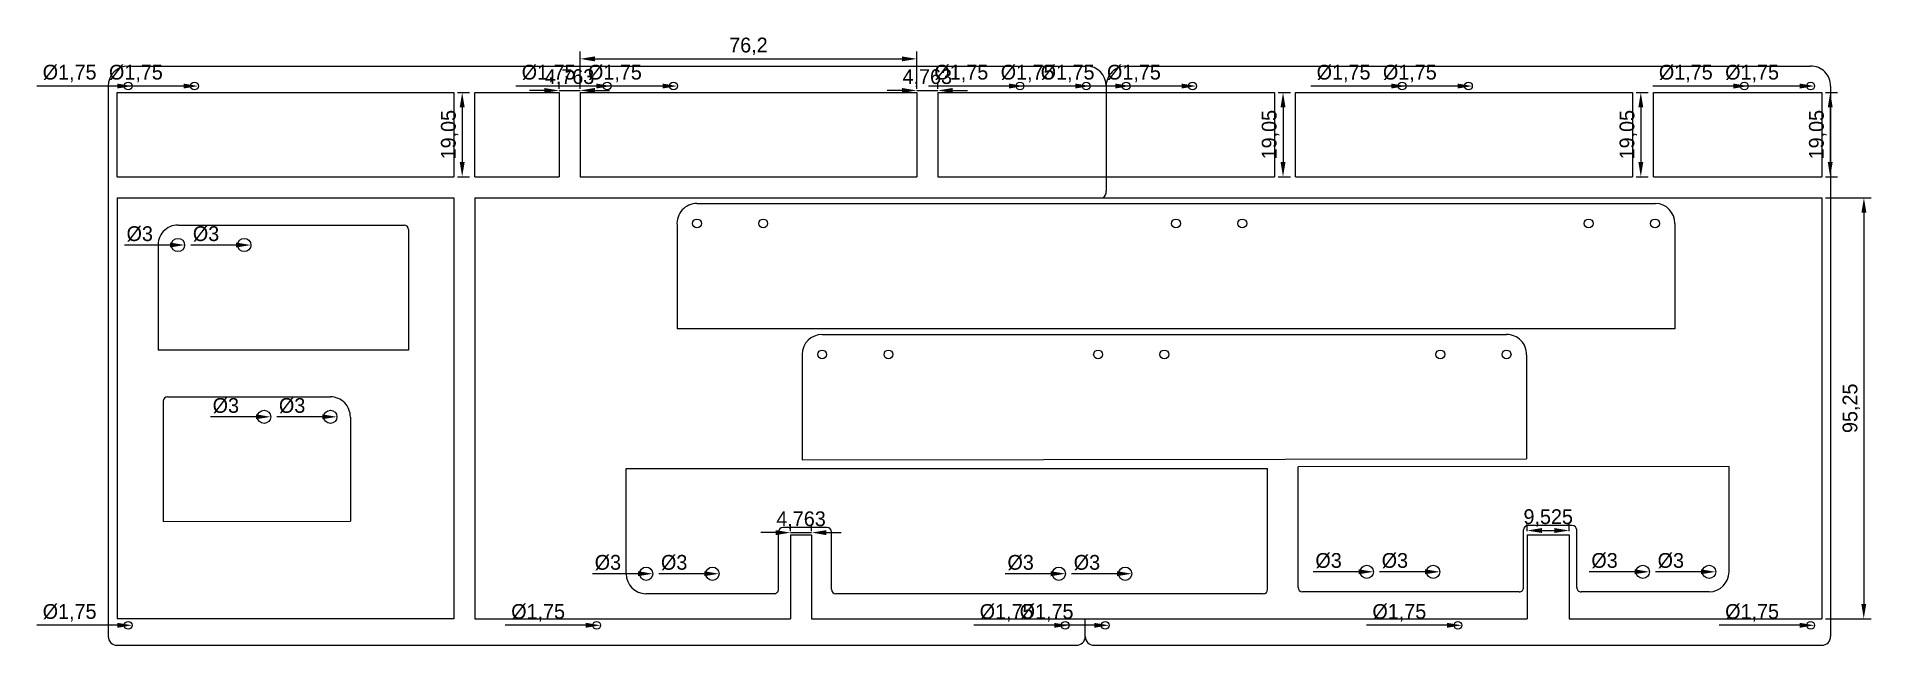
# Model space of a CAD drawing. Header units: millimetres. Extents: x -1 to 414, y 187 to 325.
import ezdxf

# ---------------------------------------------------------------- set-up
doc = ezdxf.new("R2010")
doc.units = ezdxf.units.MM
doc.layers.add('0 (2)', color=7, linetype='Continuous')
doc.layers.add('Dimensions', color=7, linetype='Continuous')
doc.dimstyles.new('ISO-25', dxfattribs={"dimtxt": 2.5, "dimasz": 2.5, "dimexe": 1.25, "dimexo": 0.625, "dimtad": 1, "dimtxsty": 'Standard', "dimcen": 2.5, "dimadec": 0, "dimazin": 0, "dimtfac": 1, "dimtmove": 0, "dimatfit": 3, "dimfxl": 1, "dimarcsym": 0})

# ---------------------------------------------------------------- blocks, each defined once
blk = doc.blocks.new('*D1')
at = {"layer": 'Defpoints', "color": 0}
for p in [(279.06, 311.95), (279.06, 292.9), (280.96, 292.9)]:
    blk.add_point(p, dxfattribs=at)
at = {"layer": 'Dimensions', "color": 140, "lineweight": -2}
for p, q in [((279.89, 311.95), (282.63, 311.95)), ((280.96, 308.6), (280.96, 296.24)), ((279.89, 292.9), (282.63, 292.9))]:
    blk.add_line(p, q, dxfattribs=at)
at = {"layer": 'Dimensions', "color": 140}
for points in [[(281.52, 308.6), (280.4, 308.6), (280.96, 311.95)], [(280.4, 296.24), (281.52, 296.24), (280.96, 292.9)]]:
    blk.add_solid(points, dxfattribs=at)
at = {"layer": 'Dimensions', "color": 140, "insert": (278.13, 302.42), "char_height": 3.344, "attachment_point": 5, "rotation": 90}
blk.add_mtext('19,05', dxfattribs=at)
blk = doc.blocks.new('*D2')
at = {"layer": 'Defpoints', "color": 0}
for p in [(93.32, 311.95), (93.32, 292.9), (95.22, 292.9)]:
    blk.add_point(p, dxfattribs=at)
at = {"layer": 'Dimensions', "color": 140, "lineweight": -2}
for p, q in [((94.15, 311.95), (96.9, 311.95)), ((95.22, 308.6), (95.22, 296.24)), ((94.15, 292.9), (96.9, 292.9))]:
    blk.add_line(p, q, dxfattribs=at)
at = {"layer": 'Dimensions', "color": 140}
for points in [[(95.78, 308.6), (94.67, 308.6), (95.22, 311.95)], [(94.67, 296.24), (95.78, 296.24), (95.22, 292.9)]]:
    blk.add_solid(points, dxfattribs=at)
at = {"layer": 'Dimensions', "color": 140, "insert": (92.4, 302.42), "char_height": 3.344, "attachment_point": 5, "rotation": 90}
blk.add_mtext('19,05', dxfattribs=at)
blk = doc.blocks.new('*D3')
at = {"layer": 'Defpoints', "color": 0}
for p in [(360.02, 311.95), (360.02, 292.9), (361.92, 292.9)]:
    blk.add_point(p, dxfattribs=at)
at = {"layer": 'Dimensions', "color": 140, "lineweight": -2}
for p, q in [((360.85, 311.95), (363.6, 311.95)), ((361.92, 308.6), (361.92, 296.24)), ((360.85, 292.9), (363.6, 292.9))]:
    blk.add_line(p, q, dxfattribs=at)
at = {"layer": 'Dimensions', "color": 140}
for points in [[(362.48, 308.6), (361.37, 308.6), (361.92, 311.95)], [(361.37, 296.24), (362.48, 296.24), (361.92, 292.9)]]:
    blk.add_solid(points, dxfattribs=at)
at = {"layer": 'Dimensions', "color": 140, "insert": (359.1, 302.42), "char_height": 3.344, "attachment_point": 5, "rotation": 90}
blk.add_mtext('19,05', dxfattribs=at)
blk = doc.blocks.new('*D4')
at = {"layer": 'Defpoints', "color": 0}
for p in [(402.88, 311.95), (402.88, 292.9), (404.78, 292.89)]:
    blk.add_point(p, dxfattribs=at)
at = {"layer": 'Dimensions', "color": 140, "lineweight": -2}
for p, q in [((403.72, 311.94), (406.46, 311.94)), ((404.79, 308.6), (404.78, 296.24)), ((403.71, 292.89), (406.45, 292.89))]:
    blk.add_line(p, q, dxfattribs=at)
at = {"layer": 'Dimensions', "color": 140}
for points in [[(405.34, 308.6), (404.23, 308.6), (404.79, 311.94)], [(404.22, 296.24), (405.34, 296.24), (404.78, 292.89)]]:
    blk.add_solid(points, dxfattribs=at)
at = {"layer": 'Dimensions', "color": 140, "insert": (401.96, 302.42), "char_height": 3.344, "attachment_point": 5, "rotation": 89.985}
blk.add_mtext('19,05', dxfattribs=at)
blk = doc.blocks.new('*D5')
at = {"layer": 'Defpoints', "color": 0}
for p in [(402.88, 288.13), (402.85, 192.88), (412.37, 192.88)]:
    blk.add_point(p, dxfattribs=at)
at = {"layer": 'Dimensions', "color": 140, "lineweight": -2}
for p, q in [((403.72, 288.13), (414.08, 288.13)), ((412.41, 284.79), (412.38, 196.22)), ((403.69, 192.88), (414.05, 192.88))]:
    blk.add_line(p, q, dxfattribs=at)
at = {"layer": 'Dimensions', "color": 140}
for points in [[(412.96, 284.79), (411.85, 284.79), (412.41, 288.13)], [(411.82, 196.22), (412.93, 196.22), (412.37, 192.88)]]:
    blk.add_solid(points, dxfattribs=at)
at = {"layer": 'Dimensions', "color": 140, "insert": (409.56, 240.51), "char_height": 3.344, "attachment_point": 5, "rotation": 89.9812}
blk.add_mtext('95,25', dxfattribs=at)
blk = doc.blocks.new('*D6')
at = {"layer": 'Defpoints', "color": 0}
for p in [(169.52, 211.9), (174.28, 212.38), (174.28, 211.9)]:
    blk.add_point(p, dxfattribs=at)
at = {"layer": 'Dimensions', "color": 140, "lineweight": -2}
for p, q in [((166.17, 212.38), (162.83, 212.38)), ((169.52, 212.74), (169.52, 214.05)), ((169.52, 212.38), (174.28, 212.38)), ((174.28, 212.74), (174.28, 214.05)), ((177.62, 212.38), (180.97, 212.38))]:
    blk.add_line(p, q, dxfattribs=at)
at = {"layer": 'Dimensions', "color": 140}
for points in [[(166.17, 211.82), (166.17, 212.93), (169.52, 212.38)], [(177.62, 212.93), (177.62, 211.82), (174.28, 212.38)]]:
    blk.add_solid(points, dxfattribs=at)
at = {"layer": 'Dimensions', "color": 140, "insert": (171.9, 215.2), "char_height": 3.344, "attachment_point": 5}
blk.add_mtext('4,763', dxfattribs=at)
blk = doc.blocks.new('*D7')
at = {"layer": 'Defpoints', "color": 0}
for p in [(117.13, 311.95), (121.89, 312.42), (121.89, 311.95)]:
    blk.add_point(p, dxfattribs=at)
at = {"layer": 'Dimensions', "color": 140, "lineweight": -2}
for p, q in [((113.79, 312.42), (110.44, 312.42)), ((117.13, 312.78), (117.13, 314.09)), ((117.13, 312.42), (121.89, 312.42)), ((121.89, 312.78), (121.89, 314.09)), ((125.24, 312.42), (128.58, 312.42))]:
    blk.add_line(p, q, dxfattribs=at)
at = {"layer": 'Dimensions', "color": 140}
for points in [[(113.79, 311.86), (113.79, 312.98), (117.13, 312.42)], [(125.24, 312.98), (125.24, 311.86), (121.89, 312.42)]]:
    blk.add_solid(points, dxfattribs=at)
at = {"layer": 'Dimensions', "color": 140, "insert": (119.51, 315.25), "char_height": 3.344, "attachment_point": 5}
blk.add_mtext('4,763', dxfattribs=at)
blk = doc.blocks.new('*D8')
at = {"layer": 'Defpoints', "color": 0}
for p in [(198.09, 319.57), (121.89, 311.95), (198.09, 311.95)]:
    blk.add_point(p, dxfattribs=at)
at = {"layer": 'Dimensions', "color": 140, "lineweight": -2}
for p, q in [((121.89, 312.78), (121.89, 321.24)), ((198.09, 312.78), (198.09, 321.24)), ((125.24, 319.57), (194.75, 319.57))]:
    blk.add_line(p, q, dxfattribs=at)
at = {"layer": 'Dimensions', "color": 140}
for points in [[(125.24, 320.12), (125.24, 319.01), (121.89, 319.57)], [(194.75, 319.01), (194.75, 320.12), (198.09, 319.57)]]:
    blk.add_solid(points, dxfattribs=at)
at = {"layer": 'Dimensions', "color": 140, "insert": (159.99, 322.39), "char_height": 3.344, "attachment_point": 5}
blk.add_mtext('76,2', dxfattribs=at)
blk = doc.blocks.new('*D9')
at = {"layer": 'Defpoints', "color": 0}
for p in [(336.21, 211.9), (345.73, 212.85), (345.73, 211.9)]:
    blk.add_point(p, dxfattribs=at)
at = {"layer": 'Dimensions', "color": 140, "lineweight": -2}
for p, q in [((336.21, 212.74), (336.21, 214.53)), ((339.55, 212.85), (342.39, 212.85)), ((345.73, 212.74), (345.73, 214.53))]:
    blk.add_line(p, q, dxfattribs=at)
at = {"layer": 'Dimensions', "color": 140}
for points in [[(339.55, 213.41), (339.55, 212.3), (336.21, 212.85)], [(342.39, 212.3), (342.39, 213.41), (345.73, 212.85)]]:
    blk.add_solid(points, dxfattribs=at)
at = {"layer": 'Dimensions', "color": 140, "insert": (340.97, 215.68), "char_height": 3.344, "attachment_point": 5}
blk.add_mtext('9,525', dxfattribs=at)
blk = doc.blocks.new('*D10')
at = {"layer": 'Defpoints', "color": 0}
for p in [(198.09, 311.95), (202.86, 312.42), (202.86, 311.95)]:
    blk.add_point(p, dxfattribs=at)
at = {"layer": 'Dimensions', "color": 140, "lineweight": -2}
for p, q in [((194.75, 312.42), (191.41, 312.42)), ((198.09, 312.78), (198.09, 314.09)), ((198.09, 312.42), (202.86, 312.42)), ((202.86, 312.78), (202.86, 314.09)), ((206.2, 312.42), (209.54, 312.42))]:
    blk.add_line(p, q, dxfattribs=at)
at = {"layer": 'Dimensions', "color": 140}
for points in [[(194.75, 311.86), (194.75, 312.98), (198.09, 312.42)], [(206.2, 312.98), (206.2, 311.86), (202.86, 312.42)]]:
    blk.add_solid(points, dxfattribs=at)
at = {"layer": 'Dimensions', "color": 140, "insert": (200.47, 315.25), "char_height": 3.344, "attachment_point": 5}
blk.add_mtext('4,763', dxfattribs=at)
blk = doc.blocks.new('*D11')
at = {"layer": 'Defpoints', "color": 0}
for p in [(313.43, 203.51), (316.43, 203.51)]:
    blk.add_point(p, dxfattribs=at)
at = {"layer": 'Dimensions', "color": 140, "lineweight": -2}
blk.add_line((313.08, 203.51), (302.81, 203.51), dxfattribs=at)
at = {"layer": 'Dimensions', "color": 140}
blk.add_solid([(313.08, 202.96), (313.08, 204.07), (316.43, 203.51)], dxfattribs=at)
at = {"layer": 'Dimensions', "color": 140, "insert": (306.27, 206.02), "char_height": 3.344, "attachment_point": 5}
blk.add_mtext('%%c3', dxfattribs=at)
blk = doc.blocks.new('*D12')
at = {"layer": 'Defpoints', "color": 0}
for p in [(29.42, 277.45), (32.42, 277.45)]:
    blk.add_point(p, dxfattribs=at)
at = {"layer": 'Dimensions', "color": 140, "lineweight": -2}
blk.add_line((29.07, 277.45), (18.8, 277.45), dxfattribs=at)
at = {"layer": 'Dimensions', "color": 140}
blk.add_solid([(29.07, 276.89), (29.07, 278.01), (32.42, 277.45)], dxfattribs=at)
at = {"layer": 'Dimensions', "color": 140, "insert": (22.26, 279.96), "char_height": 3.344, "attachment_point": 5}
blk.add_mtext('%%c3', dxfattribs=at)
blk = doc.blocks.new('*D13')
at = {"layer": 'Defpoints', "color": 0}
for p in [(259.61, 313.42), (261.36, 313.42)]:
    blk.add_point(p, dxfattribs=at)
at = {"layer": 'Dimensions', "color": 140, "lineweight": -2}
blk.add_line((258.01, 313.42), (239.78, 313.42), dxfattribs=at)
at = {"layer": 'Dimensions', "color": 140}
blk.add_solid([(258.01, 312.86), (258.01, 313.98), (261.36, 313.42)], dxfattribs=at)
at = {"layer": 'Dimensions', "color": 140, "insert": (247.22, 316.25), "char_height": 3.344, "attachment_point": 5}
blk.add_mtext('%%c1,75', dxfattribs=at)
blk = doc.blocks.new('*D14')
at = {"layer": 'Defpoints', "color": 0}
for p in [(18.77, 313.42), (20.52, 313.42)]:
    blk.add_point(p, dxfattribs=at)
at = {"layer": 'Dimensions', "color": 140, "lineweight": -2}
blk.add_line((17.17, 313.42), (-1.06, 313.42), dxfattribs=at)
at = {"layer": 'Dimensions', "color": 140}
blk.add_solid([(17.17, 312.86), (17.17, 313.98), (20.52, 313.42)], dxfattribs=at)
at = {"layer": 'Dimensions', "color": 140, "insert": (6.39, 316.25), "char_height": 3.344, "attachment_point": 5}
blk.add_mtext('%%c1,75', dxfattribs=at)
blk = doc.blocks.new('*D15')
at = {"layer": 'Defpoints', "color": 0}
for p in [(33.77, 313.42), (35.52, 313.42)]:
    blk.add_point(p, dxfattribs=at)
at = {"layer": 'Dimensions', "color": 140, "lineweight": -2}
blk.add_line((32.17, 313.42), (13.94, 313.42), dxfattribs=at)
at = {"layer": 'Dimensions', "color": 140}
blk.add_solid([(32.17, 312.86), (32.17, 313.98), (35.52, 313.42)], dxfattribs=at)
at = {"layer": 'Dimensions', "color": 140, "insert": (21.39, 316.25), "char_height": 3.344, "attachment_point": 5}
blk.add_mtext('%%c1,75', dxfattribs=at)
blk = doc.blocks.new('*D16')
at = {"layer": 'Defpoints', "color": 0}
for p in [(384.48, 313.42), (386.23, 313.42)]:
    blk.add_point(p, dxfattribs=at)
at = {"layer": 'Dimensions', "color": 140, "lineweight": -2}
blk.add_line((382.89, 313.42), (364.65, 313.42), dxfattribs=at)
at = {"layer": 'Dimensions', "color": 140}
blk.add_solid([(382.89, 312.86), (382.89, 313.98), (386.23, 313.42)], dxfattribs=at)
at = {"layer": 'Dimensions', "color": 140, "insert": (372.1, 316.25), "char_height": 3.344, "attachment_point": 5}
blk.add_mtext('%%c1,75', dxfattribs=at)
blk = doc.blocks.new('*D17')
at = {"layer": 'Defpoints', "color": 0}
for p in [(127.16, 313.42), (128.91, 313.42)]:
    blk.add_point(p, dxfattribs=at)
at = {"layer": 'Dimensions', "color": 140, "lineweight": -2}
blk.add_line((125.57, 313.42), (107.34, 313.42), dxfattribs=at)
at = {"layer": 'Dimensions', "color": 140}
blk.add_solid([(125.57, 312.86), (125.57, 313.98), (128.91, 313.42)], dxfattribs=at)
at = {"layer": 'Dimensions', "color": 140, "insert": (114.78, 316.25), "char_height": 3.344, "attachment_point": 5}
blk.add_mtext('%%c1,75', dxfattribs=at)
blk = doc.blocks.new('*D18')
at = {"layer": 'Defpoints', "color": 0}
for p in [(220.56, 313.42), (222.31, 313.42)]:
    blk.add_point(p, dxfattribs=at)
at = {"layer": 'Dimensions', "color": 140, "lineweight": -2}
blk.add_line((218.96, 313.42), (200.73, 313.42), dxfattribs=at)
at = {"layer": 'Dimensions', "color": 140}
blk.add_solid([(218.96, 312.86), (218.96, 313.98), (222.31, 313.42)], dxfattribs=at)
at = {"layer": 'Dimensions', "color": 140, "insert": (208.17, 316.25), "char_height": 3.344, "attachment_point": 5}
blk.add_mtext('%%c1,75', dxfattribs=at)
blk = doc.blocks.new('*D19')
at = {"layer": 'Defpoints', "color": 0}
for p in [(150.35, 203.08), (153.35, 203.08)]:
    blk.add_point(p, dxfattribs=at)
at = {"layer": 'Dimensions', "color": 140, "lineweight": -2}
blk.add_line((150, 203.08), (139.73, 203.08), dxfattribs=at)
at = {"layer": 'Dimensions', "color": 140}
blk.add_solid([(150, 202.52), (150, 203.64), (153.35, 203.08)], dxfattribs=at)
at = {"layer": 'Dimensions', "color": 140, "insert": (143.19, 205.59), "char_height": 3.344, "attachment_point": 5}
blk.add_mtext('%%c3', dxfattribs=at)
blk = doc.blocks.new('*D20')
at = {"layer": 'Defpoints', "color": 0}
for p in [(142.16, 313.42), (143.91, 313.42)]:
    blk.add_point(p, dxfattribs=at)
at = {"layer": 'Dimensions', "color": 140, "lineweight": -2}
blk.add_line((140.57, 313.42), (122.34, 313.42), dxfattribs=at)
at = {"layer": 'Dimensions', "color": 140}
blk.add_solid([(140.57, 312.86), (140.57, 313.98), (143.91, 313.42)], dxfattribs=at)
at = {"layer": 'Dimensions', "color": 140, "insert": (129.78, 316.25), "char_height": 3.344, "attachment_point": 5}
blk.add_mtext('%%c1,75', dxfattribs=at)
blk = doc.blocks.new('*D21')
at = {"layer": 'Defpoints', "color": 0}
for p in [(244.61, 313.42), (246.36, 313.42)]:
    blk.add_point(p, dxfattribs=at)
at = {"layer": 'Dimensions', "color": 140, "lineweight": -2}
blk.add_line((243.01, 313.42), (224.78, 313.42), dxfattribs=at)
at = {"layer": 'Dimensions', "color": 140}
blk.add_solid([(243.01, 312.86), (243.01, 313.98), (246.36, 313.42)], dxfattribs=at)
at = {"layer": 'Dimensions', "color": 140, "insert": (232.22, 316.25), "char_height": 3.344, "attachment_point": 5}
blk.add_mtext('%%c1,75', dxfattribs=at)
blk = doc.blocks.new('*D22')
at = {"layer": 'Defpoints', "color": 0}
for p in [(235.56, 313.42), (237.31, 313.42)]:
    blk.add_point(p, dxfattribs=at)
at = {"layer": 'Dimensions', "color": 140, "lineweight": -2}
blk.add_line((233.96, 313.42), (215.73, 313.42), dxfattribs=at)
at = {"layer": 'Dimensions', "color": 140}
blk.add_solid([(233.96, 312.86), (233.96, 313.98), (237.31, 313.42)], dxfattribs=at)
at = {"layer": 'Dimensions', "color": 140, "insert": (223.17, 316.25), "char_height": 3.344, "attachment_point": 5}
blk.add_mtext('%%c1,75', dxfattribs=at)
blk = doc.blocks.new('*D23')
at = {"layer": 'Defpoints', "color": 0}
for p in [(307.04, 313.42), (308.79, 313.42)]:
    blk.add_point(p, dxfattribs=at)
at = {"layer": 'Dimensions', "color": 140, "lineweight": -2}
blk.add_line((305.45, 313.42), (287.22, 313.42), dxfattribs=at)
at = {"layer": 'Dimensions', "color": 140}
blk.add_solid([(305.45, 312.86), (305.45, 313.98), (308.79, 313.42)], dxfattribs=at)
at = {"layer": 'Dimensions', "color": 140, "insert": (294.66, 316.25), "char_height": 3.344, "attachment_point": 5}
blk.add_mtext('%%c1,75', dxfattribs=at)
blk = doc.blocks.new('*D24')
at = {"layer": 'Defpoints', "color": 0}
for p in [(322.04, 313.42), (323.79, 313.42)]:
    blk.add_point(p, dxfattribs=at)
at = {"layer": 'Dimensions', "color": 140, "lineweight": -2}
blk.add_line((320.45, 313.42), (302.22, 313.42), dxfattribs=at)
at = {"layer": 'Dimensions', "color": 140}
blk.add_solid([(320.45, 312.86), (320.45, 313.98), (323.79, 313.42)], dxfattribs=at)
at = {"layer": 'Dimensions', "color": 140, "insert": (309.66, 316.25), "char_height": 3.344, "attachment_point": 5}
blk.add_mtext('%%c1,75', dxfattribs=at)
blk = doc.blocks.new('*D25')
at = {"layer": 'Defpoints', "color": 0}
for p in [(399.48, 313.42), (401.23, 313.42)]:
    blk.add_point(p, dxfattribs=at)
at = {"layer": 'Dimensions', "color": 140, "lineweight": -2}
blk.add_line((397.89, 313.42), (379.65, 313.42), dxfattribs=at)
at = {"layer": 'Dimensions', "color": 140}
blk.add_solid([(397.89, 312.86), (397.89, 313.98), (401.23, 313.42)], dxfattribs=at)
at = {"layer": 'Dimensions', "color": 140, "insert": (387.1, 316.25), "char_height": 3.344, "attachment_point": 5}
blk.add_mtext('%%c1,75', dxfattribs=at)
blk = doc.blocks.new('*D26')
at = {"layer": 'Defpoints', "color": 0}
for p in [(399.48, 191.41), (401.23, 191.41)]:
    blk.add_point(p, dxfattribs=at)
at = {"layer": 'Dimensions', "color": 140, "lineweight": -2}
blk.add_line((397.89, 191.41), (379.65, 191.41), dxfattribs=at)
at = {"layer": 'Dimensions', "color": 140}
blk.add_solid([(397.89, 190.85), (397.89, 191.96), (401.23, 191.41)], dxfattribs=at)
at = {"layer": 'Dimensions', "color": 140, "insert": (387.1, 194.23), "char_height": 3.344, "attachment_point": 5}
blk.add_mtext('%%c1,75', dxfattribs=at)
blk = doc.blocks.new('*D27')
at = {"layer": 'Defpoints', "color": 0}
for p in [(360.86, 203.51), (363.86, 203.51)]:
    blk.add_point(p, dxfattribs=at)
at = {"layer": 'Dimensions', "color": 140, "lineweight": -2}
blk.add_line((360.52, 203.51), (350.25, 203.51), dxfattribs=at)
at = {"layer": 'Dimensions', "color": 140}
blk.add_solid([(360.52, 202.96), (360.52, 204.07), (363.86, 203.51)], dxfattribs=at)
at = {"layer": 'Dimensions', "color": 140, "insert": (353.71, 206.02), "char_height": 3.344, "attachment_point": 5}
blk.add_mtext('%%c3', dxfattribs=at)
blk = doc.blocks.new('*D28')
at = {"layer": 'Defpoints', "color": 0}
for p in [(319.66, 191.41), (321.41, 191.41)]:
    blk.add_point(p, dxfattribs=at)
at = {"layer": 'Dimensions', "color": 140, "lineweight": -2}
blk.add_line((318.07, 191.41), (299.84, 191.41), dxfattribs=at)
at = {"layer": 'Dimensions', "color": 140}
blk.add_solid([(318.07, 190.85), (318.07, 191.96), (321.41, 191.41)], dxfattribs=at)
at = {"layer": 'Dimensions', "color": 140, "insert": (307.28, 194.23), "char_height": 3.344, "attachment_point": 5}
blk.add_mtext('%%c1,75', dxfattribs=at)
blk = doc.blocks.new('*D29')
at = {"layer": 'Defpoints', "color": 0}
for p in [(239.84, 191.41), (241.59, 191.41)]:
    blk.add_point(p, dxfattribs=at)
at = {"layer": 'Dimensions', "color": 140, "lineweight": -2}
blk.add_line((238.25, 191.41), (220.02, 191.41), dxfattribs=at)
at = {"layer": 'Dimensions', "color": 140}
blk.add_solid([(238.25, 190.85), (238.25, 191.96), (241.59, 191.41)], dxfattribs=at)
at = {"layer": 'Dimensions', "color": 140, "insert": (227.46, 194.23), "char_height": 3.344, "attachment_point": 5}
blk.add_mtext('%%c1,75', dxfattribs=at)
blk = doc.blocks.new('*D30')
at = {"layer": 'Defpoints', "color": 0}
for p in [(298.43, 203.51), (301.43, 203.51)]:
    blk.add_point(p, dxfattribs=at)
at = {"layer": 'Dimensions', "color": 140, "lineweight": -2}
blk.add_line((298.08, 203.51), (287.81, 203.51), dxfattribs=at)
at = {"layer": 'Dimensions', "color": 140}
blk.add_solid([(298.08, 202.96), (298.08, 204.07), (301.43, 203.51)], dxfattribs=at)
at = {"layer": 'Dimensions', "color": 140, "insert": (291.27, 206.02), "char_height": 3.344, "attachment_point": 5}
blk.add_mtext('%%c3', dxfattribs=at)
blk = doc.blocks.new('*D31')
at = {"layer": 'Defpoints', "color": 0}
for p in [(243.74, 203.08), (246.74, 203.08)]:
    blk.add_point(p, dxfattribs=at)
at = {"layer": 'Dimensions', "color": 140, "lineweight": -2}
blk.add_line((243.4, 203.08), (233.12, 203.08), dxfattribs=at)
at = {"layer": 'Dimensions', "color": 140}
blk.add_solid([(243.4, 202.52), (243.4, 203.64), (246.74, 203.08)], dxfattribs=at)
at = {"layer": 'Dimensions', "color": 140, "insert": (236.59, 205.59), "char_height": 3.344, "attachment_point": 5}
blk.add_mtext('%%c3', dxfattribs=at)
blk = doc.blocks.new('*D32')
at = {"layer": 'Defpoints', "color": 0}
for p in [(230.79, 191.41), (232.54, 191.41)]:
    blk.add_point(p, dxfattribs=at)
at = {"layer": 'Dimensions', "color": 140, "lineweight": -2}
blk.add_line((229.2, 191.41), (210.97, 191.41), dxfattribs=at)
at = {"layer": 'Dimensions', "color": 140}
blk.add_solid([(229.2, 190.85), (229.2, 191.96), (232.54, 191.41)], dxfattribs=at)
at = {"layer": 'Dimensions', "color": 140, "insert": (218.41, 194.23), "char_height": 3.344, "attachment_point": 5}
blk.add_mtext('%%c1,75', dxfattribs=at)
blk = doc.blocks.new('*D33')
at = {"layer": 'Defpoints', "color": 0}
for p in [(124.78, 191.41), (126.53, 191.41)]:
    blk.add_point(p, dxfattribs=at)
at = {"layer": 'Dimensions', "color": 140, "lineweight": -2}
blk.add_line((123.19, 191.41), (104.95, 191.41), dxfattribs=at)
at = {"layer": 'Dimensions', "color": 140}
blk.add_solid([(123.19, 190.85), (123.19, 191.97), (126.53, 191.41)], dxfattribs=at)
at = {"layer": 'Dimensions', "color": 140, "insert": (112.4, 194.23), "char_height": 3.344, "attachment_point": 5}
blk.add_mtext('%%c1,75', dxfattribs=at)
blk = doc.blocks.new('*D34')
at = {"layer": 'Defpoints', "color": 0}
for p in [(18.77, 191.41), (20.52, 191.41)]:
    blk.add_point(p, dxfattribs=at)
at = {"layer": 'Dimensions', "color": 140, "lineweight": -2}
blk.add_line((17.17, 191.41), (-1.06, 191.41), dxfattribs=at)
at = {"layer": 'Dimensions', "color": 140}
blk.add_solid([(17.17, 190.85), (17.17, 191.97), (20.52, 191.41)], dxfattribs=at)
at = {"layer": 'Dimensions', "color": 140, "insert": (6.39, 194.23), "char_height": 3.344, "attachment_point": 5}
blk.add_mtext('%%c1,75', dxfattribs=at)
blk = doc.blocks.new('*D35')
at = {"layer": 'Defpoints', "color": 0}
for p in [(44.42, 277.45), (47.42, 277.45)]:
    blk.add_point(p, dxfattribs=at)
at = {"layer": 'Dimensions', "color": 140, "lineweight": -2}
blk.add_line((44.07, 277.45), (33.8, 277.45), dxfattribs=at)
at = {"layer": 'Dimensions', "color": 140}
blk.add_solid([(44.07, 276.89), (44.07, 278.01), (47.42, 277.45)], dxfattribs=at)
at = {"layer": 'Dimensions', "color": 140, "insert": (37.26, 279.96), "char_height": 3.344, "attachment_point": 5}
blk.add_mtext('%%c3', dxfattribs=at)
blk = doc.blocks.new('*D36')
at = {"layer": 'Defpoints', "color": 0}
for p in [(48.89, 238.58), (51.89, 238.58)]:
    blk.add_point(p, dxfattribs=at)
at = {"layer": 'Dimensions', "color": 140, "lineweight": -2}
blk.add_line((48.55, 238.58), (38.28, 238.58), dxfattribs=at)
at = {"layer": 'Dimensions', "color": 140}
blk.add_solid([(48.55, 238.03), (48.55, 239.14), (51.89, 238.58)], dxfattribs=at)
at = {"layer": 'Dimensions', "color": 140, "insert": (41.74, 241.09), "char_height": 3.344, "attachment_point": 5}
blk.add_mtext('%%c3', dxfattribs=at)
blk = doc.blocks.new('*D37')
at = {"layer": 'Defpoints', "color": 0}
for p in [(63.89, 238.58), (66.89, 238.58)]:
    blk.add_point(p, dxfattribs=at)
at = {"layer": 'Dimensions', "color": 140, "lineweight": -2}
blk.add_line((63.55, 238.58), (53.28, 238.58), dxfattribs=at)
at = {"layer": 'Dimensions', "color": 140}
blk.add_solid([(63.55, 238.03), (63.55, 239.14), (66.89, 238.58)], dxfattribs=at)
at = {"layer": 'Dimensions', "color": 140, "insert": (56.74, 241.09), "char_height": 3.344, "attachment_point": 5}
blk.add_mtext('%%c3', dxfattribs=at)
blk = doc.blocks.new('*D38')
at = {"layer": 'Defpoints', "color": 0}
for p in [(135.35, 203.08), (138.35, 203.08)]:
    blk.add_point(p, dxfattribs=at)
at = {"layer": 'Dimensions', "color": 140, "lineweight": -2}
blk.add_line((135, 203.08), (124.73, 203.08), dxfattribs=at)
at = {"layer": 'Dimensions', "color": 140}
blk.add_solid([(135, 202.52), (135, 203.64), (138.35, 203.08)], dxfattribs=at)
at = {"layer": 'Dimensions', "color": 140, "insert": (128.19, 205.59), "char_height": 3.344, "attachment_point": 5}
blk.add_mtext('%%c3', dxfattribs=at)
blk = doc.blocks.new('*D39')
at = {"layer": 'Defpoints', "color": 0}
for p in [(228.74, 203.08), (231.74, 203.08)]:
    blk.add_point(p, dxfattribs=at)
at = {"layer": 'Dimensions', "color": 140, "lineweight": -2}
blk.add_line((228.4, 203.08), (218.12, 203.08), dxfattribs=at)
at = {"layer": 'Dimensions', "color": 140}
blk.add_solid([(228.4, 202.52), (228.4, 203.64), (231.74, 203.08)], dxfattribs=at)
at = {"layer": 'Dimensions', "color": 140, "insert": (221.59, 205.59), "char_height": 3.344, "attachment_point": 5}
blk.add_mtext('%%c3', dxfattribs=at)
blk = doc.blocks.new('*D40')
at = {"layer": 'Defpoints', "color": 0}
for p in [(375.86, 203.51), (378.86, 203.51)]:
    blk.add_point(p, dxfattribs=at)
at = {"layer": 'Dimensions', "color": 140, "lineweight": -2}
blk.add_line((375.52, 203.51), (365.25, 203.51), dxfattribs=at)
at = {"layer": 'Dimensions', "color": 140}
blk.add_solid([(375.52, 202.96), (375.52, 204.07), (378.86, 203.51)], dxfattribs=at)
at = {"layer": 'Dimensions', "color": 140, "insert": (368.71, 206.02), "char_height": 3.344, "attachment_point": 5}
blk.add_mtext('%%c3', dxfattribs=at)

msp = doc.modelspace()

# ---------------------------------------------------------------- linework, layer by layer
at = {"layer": '0 (2)'}
for p, q in [((19.6436, 317.9448), (236.431, 317.9449)), ((245.4813, 317.945), (400.3561, 317.945)), ((15.1186, 313.4199), (15.1137, 188.865)), ((17.1186, 311.9452), (93.3185, 311.9452)), ((17.1186, 292.8952), (17.1186, 311.9452)), ((93.3185, 311.9452), (93.3185, 292.8952)), ((98.081, 292.8952), (98.081, 311.9452)), ((98.081, 311.9452), (117.131, 311.9452)), ((117.131, 311.9452), (117.131, 292.8952)), ((121.8935, 311.9452), (198.0935, 311.9452)), ((121.8935, 311.9452), (121.8935, 292.8952)), ((198.0935, 311.9452), (198.0935, 292.8952)), ((202.856, 311.9452), (202.856, 292.8952)), ((202.856, 311.9452), (240.9561, 311.9452)), ((240.9561, 313.4198), (240.9561, 311.9452)), ((240.9561, 311.9452), (279.0561, 311.9452)), ((240.9561, 311.9452), (240.9561, 292.8952)), ((279.0561, 311.9452), (279.0561, 292.8952)), ((283.8186, 292.8952), (283.8186, 311.9452)), ((283.8186, 311.9452), (360.0187, 311.9452)), ((360.0187, 311.9452), (360.0187, 292.8952)), ((364.7812, 292.8952), (364.7812, 311.9452)), ((364.7812, 311.9452), (402.8812, 311.9452)), ((402.8812, 311.9452), (402.8762, 292.8952)), ((404.8811, 313.3837), (404.8783, 188.8827)), ((17.1186, 292.8952), (93.3185, 292.8952)), ((98.081, 292.8952), (117.131, 292.8952)), ((121.8935, 292.8952), (198.0935, 292.8952)), ((202.856, 292.8952), (279.0561, 292.8952)), ((240.9561, 292.8952), (240.9561, 289.608)), ((283.8186, 292.8952), (360.0187, 292.8952)), ((364.7812, 292.8952), (402.8762, 292.8952)), ((17.1186, 288.1325), (17.1186, 192.8824)), ((17.1186, 288.1325), (93.3185, 288.1325)), ((93.3185, 288.1325), (93.3185, 192.8824)), ((98.081, 288.1325), (98.081, 192.8509)), ((98.081, 288.1325), (402.8812, 288.1325)), ((148.3481, 286.8573), (365.2165, 286.8576)), ((402.8812, 288.1325), (402.85, 192.8825)), ((369.6575, 282.3328), (369.6575, 258.5206)), ((30.9191, 281.9768), (82.0657, 281.9769)), ((83.0657, 280.9769), (83.0657, 253.6396)), ((143.8386, 281.9225), (143.8355, 258.5206)), ((26.4096, 277.042), (26.4065, 253.6401)), ((369.6575, 258.5186), (143.8355, 258.5206)), ((83.0657, 253.6396), (26.4065, 253.6401)), ((176.6731, 257.2171), (331.5479, 257.2171)), ((172.1479, 252.6923), (172.1479, 228.8801)), ((336.0689, 252.5809), (336.0691, 229.0413)), ((27.5324, 242.1087), (27.5324, 214.8912)), ((28.5324, 243.1087), (65.3949, 243.1087)), ((69.916, 238.4725), (69.9161, 214.9329)), ((172.1479, 228.8801), (336.0691, 229.0413)), ((132.321, 226.8954), (277.4837, 226.8942)), ((132.321, 203.0816), (132.321, 226.8935)), ((277.4837, 199.5566), (277.4837, 226.8942)), ((381.8883, 227.3268), (284.3508, 227.2309)), ((284.3508, 199.9898), (284.3508, 227.2309)), ((381.8883, 203.515), (381.8883, 227.3268)), ((27.5324, 214.8912), (69.9161, 214.9329)), ((166.8026, 199.5565), (166.8026, 212.5565)), ((177.8026, 213.5565), (167.8026, 213.5565)), ((169.5179, 211.9009), (174.2804, 211.9009)), ((169.5179, 211.9009), (169.5179, 192.8509)), ((174.2804, 211.9009), (174.2804, 192.8509)), ((178.8026, 199.5565), (178.8026, 212.5565)), ((335.4072, 199.9898), (335.4072, 212.9898)), ((336.2062, 211.9017), (345.7312, 211.9017)), ((336.2062, 211.9017), (336.2062, 192.8729)), ((346.4072, 213.9898), (336.4072, 213.9898)), ((345.7312, 211.9017), (345.7312, 192.8746)), ((347.4072, 199.9898), (347.4072, 212.9898)), ((165.8026, 198.5565), (136.7619, 198.5565)), ((276.4837, 198.5566), (179.8026, 198.5565)), ((334.4072, 198.9898), (285.3508, 198.9898)), ((377.3631, 198.9898), (348.4072, 198.9898)), ((93.3185, 192.8824), (17.1186, 192.8824)), ((98.081, 192.8509), (169.5179, 192.8509)), ((174.2804, 192.8509), (336.2062, 192.8729)), ((236.1935, 188.8827), (236.1935, 192.8593)), ((345.7312, 192.8746), (402.85, 192.8825)), ((17.1136, 186.8827), (234.1935, 186.8827)), ((238.1935, 186.8827), (402.8783, 186.8827))]:
    msp.add_line(p, q, dxfattribs=at)
for centre, radius in [((19.6438, 313.42), 0.875), ((34.6438, 313.42), 0.875), ((128.0375, 313.42), 0.875), ((143.0375, 313.42), 0.875), ((221.4311, 313.42), 0.875), ((236.4311, 313.42), 0.875), ((245.4814, 313.4202), 0.875), ((260.4814, 313.4202), 0.875), ((307.9188, 313.4202), 0.875), ((322.9188, 313.4202), 0.875), ((385.3562, 313.4202), 0.875), ((400.3562, 313.4202), 0.875), ((148.345, 282.3323), 1), ((163.345, 282.3323), 1), ((256.7387, 282.3323), 1), ((271.7387, 282.3323), 1), ((350.1323, 282.3323), 1), ((365.1323, 282.3323), 1), ((30.916, 277.4518), 1.5), ((45.916, 277.4518), 1.5), ((176.6731, 252.692), 1), ((191.6731, 252.692), 1), ((239.1105, 252.692), 1), ((254.1105, 252.692), 1), ((316.5479, 252.692), 1), ((331.5479, 252.692), 1), ((50.3949, 238.5836), 1.5), ((65.3949, 238.5836), 1.5), ((136.8461, 203.0818), 1.5), ((151.8461, 203.0818), 1.5), ((230.2398, 203.0818), 1.5), ((245.2398, 203.0818), 1.5), ((299.9257, 203.5149), 1.5), ((314.9257, 203.5149), 1.5), ((362.3631, 203.5149), 1.5), ((377.3631, 203.5149), 1.5), ((19.6438, 191.408), 0.875), ((125.656, 191.408), 0.875), ((231.6681, 191.4076), 0.875), ((240.7189, 191.4075), 0.875), ((320.5376, 191.4075), 0.875), ((400.3562, 191.4075), 0.875)]:
    msp.add_circle(centre, radius, dxfattribs=at)
for centre, radius, start, end in [((19.6436, 313.4197), 4.525, 90.00015, 179.997744), ((236.431, 313.4197), 4.5251, 0.000214, 90.000021), ((236.431, 313.4197), 4.5251, 0.000557, 89.999903), ((245.4813, 313.4198), 4.5251, 90.000024, 180.000557), ((400.3561, 313.4199), 4.5251, 359.541168, 90.000553), ((148.345, 282.3323), 4.525, 89.960853, 185.196623), ((238.9584, 289.606), 1.9977, 312.472684, 0.056378), ((238.9584, 289.608), 1.9977, 359.943606, 0.000023), ((365.1323, 282.3332), 4.5251, 359.995054, 88.93441), ((30.916, 277.4518), 4.525, 89.960853, 185.196623), ((82.0657, 280.9769), 1, 0, 90), ((176.6731, 252.6919), 4.5251, 90.000023, 179.995054), ((331.5452, 252.692), 4.5251, 358.592652, 89.966341), ((28.5324, 242.1087), 1, 90.000048, 180.000048), ((65.3922, 238.5836), 4.5251, 358.592652, 89.966341), ((167.8026, 212.5565), 1, 90.000073, 180), ((177.8026, 212.5565), 1, 0.000073, 90), ((336.4072, 212.9898), 1, 90.000024, 180.000024), ((346.4072, 212.9898), 1, 0, 90), ((377.3631, 203.515), 4.5251, 270.000024, 0), ((136.8461, 203.0808), 4.5251, 179.990108, 268.93441), ((165.8026, 199.5565), 1, 269.999927, 0.000146), ((179.8026, 199.5565), 1, 180, 270), ((276.4837, 199.5566), 1, 270.000146, 0), ((285.3508, 199.9898), 1, 180.000024, 270.000024), ((334.4072, 199.9898), 1, 270, 0.000072), ((348.4072, 199.9898), 1, 180, 270.000024), ((17.1136, 188.8827), 2, 180, 270), ((234.1935, 188.8827), 2, 270, 360), ((238.1935, 188.8827), 2, 180, 270), ((402.8783, 188.8827), 2, 270, 0.000015)]:
    msp.add_arc(centre, radius, start, end, dxfattribs=at)

# ---------------------------------------------------------------- dimensions: what is measured, and where the dimension line sits
at = {"layer": 'Dimensions'}
for base, p1, p2, angle, picture, middle in [((198.0935, 319.5652), (121.8935, 311.9452), (198.0935, 311.9452), 0, '*D8', (159.9935, 319.5652)), ((121.893516447, 312.4214129824), (117.131016447, 311.9451629824), (121.893516447, 311.9451629824), 0, '*D7', (119.512266447, 312.4214129824)), ((202.856016447, 312.4214135598), (198.093516447, 311.9451635598), (202.856016447, 311.9451635598), 0, '*D10', (200.474766447, 312.4214135598)), ((95.2235, 292.8952), (93.3185, 311.9452), (93.3185, 292.8952), 270, '*D2', (95.2235, 302.4202)), ((280.9611, 292.8952), (279.0561, 311.9452), (279.0561, 292.8952), 270, '*D1', (280.9611, 302.4202)), ((361.9237, 292.8952), (360.0187, 311.9452), (360.0187, 292.8952), 270, '*D3', (361.9237, 302.4202)), ((404.7812, 292.8947), (402.8812, 311.9452), (402.8762, 292.8952), 269.984976, '*D4', (404.7837, 302.4197)), ((412.375, 192.8793), (402.8812, 288.1325), (402.85, 192.8825), 269.98122, '*D5', (412.3906, 240.5043)), ((174.2803801946, 212.3771614465), (169.5178801946, 211.9009114465), (174.2803801946, 211.9009114465), 0, '*D6', (171.8991301946, 212.3771614465)), ((345.7312, 212.8542), (336.2062, 211.9017), (345.7312, 211.9017), 0, '*D9', (340.9687, 212.8542))]:
    dim = msp.add_linear_dim(base=base, p1=p1, p2=p2, angle=angle, dimstyle='ISO-25', override={"dimscale": 1.337633, "dimdec": 3, "dimzin": 8, "dimlunit": 2, "dimclrd": 140, "dimclre": 140, "dimclrt": 140}, dxfattribs=at)
    dim.commit()
    dim.dimension.update_dxf_attribs({"geometry": picture, "text_midpoint": middle, "dimtype": 161})
for p1, p2, picture, middle in [((18.7688, 313.42), (20.5188, 313.42), '*D14', (6.3861, 313.42)), ((33.7688, 313.42), (35.5188, 313.42), '*D15', (21.3861, 313.42)), ((127.1625, 313.42), (128.9125, 313.42), '*D17', (114.7797, 313.42)), ((142.1625, 313.42), (143.9125, 313.42), '*D20', (129.7797, 313.42)), ((220.5561, 313.42), (222.3061, 313.42), '*D18', (208.1734, 313.42)), ((235.5561, 313.42), (237.3061, 313.42), '*D22', (223.1734, 313.42)), ((244.6064, 313.4202), (246.3564, 313.4202), '*D21', (232.2237, 313.4202)), ((259.6064, 313.4202), (261.3564, 313.4202), '*D13', (247.2237, 313.4202)), ((307.0438, 313.4202), (308.7938, 313.4202), '*D23', (294.6611, 313.4202)), ((322.0438, 313.4202), (323.7938, 313.4202), '*D24', (309.6611, 313.4202)), ((384.4812, 313.4202), (386.2312, 313.4202), '*D16', (372.0985, 313.4202)), ((399.4812, 313.4202), (401.2312, 313.4202), '*D25', (387.0985, 313.4202)), ((29.416, 277.4518), (32.416, 277.4518), '*D12', (22.2643, 277.4518)), ((44.416, 277.4518), (47.416, 277.4518), '*D35', (37.2643, 277.4518)), ((48.8949, 238.5836), (51.8949, 238.5836), '*D36', (41.7432, 238.5836)), ((63.8949, 238.5836), (66.8949, 238.5836), '*D37', (56.7432, 238.5836)), ((135.3461, 203.0818), (138.3461, 203.0818), '*D38', (128.1944, 203.0818)), ((150.3461, 203.0818), (153.3461, 203.0818), '*D19', (143.1944, 203.0818)), ((228.7398, 203.0818), (231.7398, 203.0818), '*D39', (221.5881, 203.0818)), ((243.7398, 203.0818), (246.7398, 203.0818), '*D31', (236.5881, 203.0818)), ((298.4257, 203.5149), (301.4257, 203.5149), '*D30', (291.274, 203.5149)), ((313.4257, 203.5149), (316.4257, 203.5149), '*D11', (306.274, 203.5149)), ((360.8631, 203.5149), (363.8631, 203.5149), '*D27', (353.7114, 203.5149)), ((375.8631, 203.5149), (378.8631, 203.5149), '*D40', (368.7114, 203.5149)), ((18.7688, 191.408), (20.5188, 191.408), '*D34', (6.3861, 191.408)), ((124.781, 191.408), (126.531, 191.408), '*D33', (112.3982, 191.408)), ((230.7931, 191.4076), (232.5431, 191.4076), '*D32', (218.4104, 191.4076)), ((239.8439, 191.4075), (241.5939, 191.4075), '*D29', (227.4612, 191.4075)), ((319.6626, 191.4075), (321.4126, 191.4075), '*D28', (307.2798, 191.4075)), ((399.4812, 191.4075), (401.2312, 191.4075), '*D26', (387.0985, 191.4075))]:
    dim = msp.add_diameter_dim_2p(p1=p1, p2=p2, dimstyle='ISO-25', override={"dimscale": 1.337633, "dimdec": 3, "dimzin": 8, "dimlunit": 2, "dimclrd": 140, "dimclre": 140, "dimclrt": 140}, dxfattribs=at)
    dim.commit()
    dim.dimension.update_dxf_attribs({"geometry": picture, "text_midpoint": middle, "dimtype": 163})

doc.saveas('drawing.dxf')
